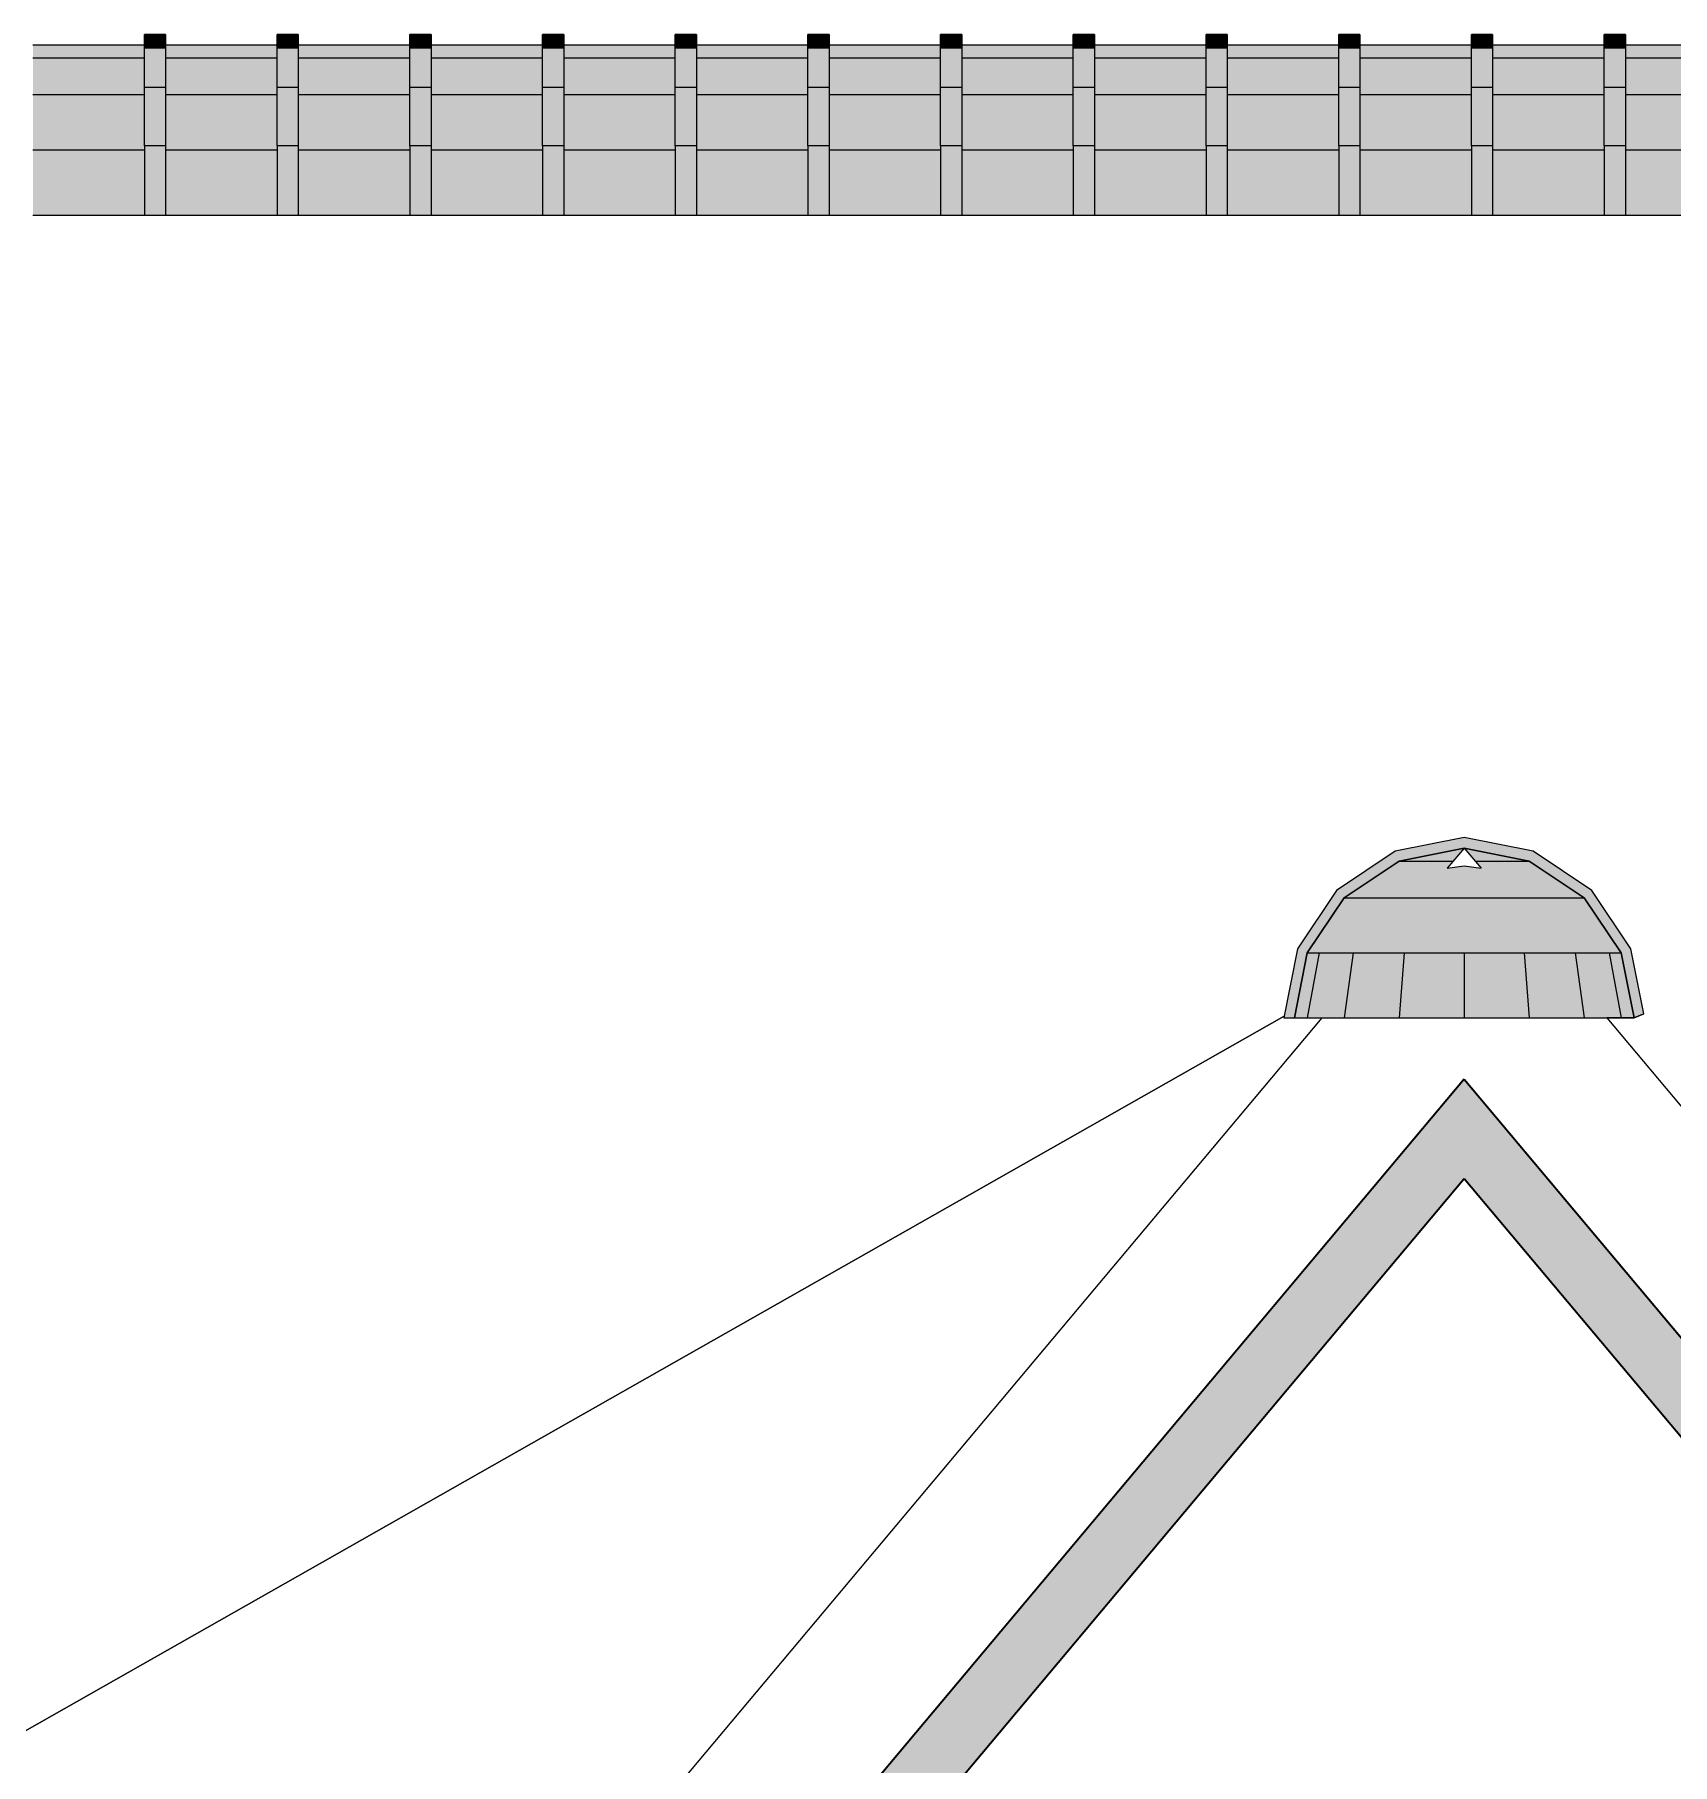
# Model space of a CAD drawing. Header units: millimetres. Extents: x -245 to 49755, y -245 to 41806.
# Drawn here: x 39137 to 40680, y 32277 to 33906 of the extents above; entities that cross this region are included whole.
import ezdxf

# ---------------------------------------------------------------- set-up
doc = ezdxf.new("R2010")
doc.units = ezdxf.units.MM
doc.linetypes.add('PUNKT2_S9', pattern=[1, 0, -1])
doc.layers.add('Standard', color=7, linetype='Continuous', lineweight=25)

msp = doc.modelspace()

# ---------------------------------------------------------------- hatches: boundary and pattern name
at = {"layer": 'Standard', "linetype": 'PUNKT2_S9', "lineweight": 25}
h = msp.add_hatch(color=250, dxfattribs=at)
h.paths.add_polyline_path([(38510.3, 33883.9), (38615.3, 33883.9), (38615.3, 33896.1), (38510.3, 33896.1)])
h.paths.add_polyline_path([(38740.3, 33883.9), (38740.3, 33896.1), (38635.3, 33896.1), (38635.3, 33883.9)])
h.paths.add_polyline_path([(38760.3, 33883.9), (38865.3, 33883.9), (38865.3, 33896.1), (38760.3, 33896.1)])
h.paths.add_polyline_path([(38990.3, 33883.9), (38990.3, 33896.1), (38885.3, 33896.1), (38885.3, 33883.9)])
h.paths.add_polyline_path([(39010.3, 33883.9), (39115.3, 33883.9), (39115.3, 33896.1), (39010.3, 33896.1)])
h.paths.add_polyline_path([(39240.3, 33883.9), (39240.3, 33896.1), (39135.3, 33896.1), (39135.3, 33883.9)])
h.paths.add_polyline_path([(39260.3, 33883.9), (39365.3, 33883.9), (39365.3, 33896.1), (39260.3, 33896.1)])
h.paths.add_polyline_path([(39490.3, 33883.9), (39490.3, 33896.1), (39385.3, 33896.1), (39385.3, 33883.9)])
h.paths.add_polyline_path([(39510.3, 33883.9), (39615.3, 33883.9), (39615.3, 33896.1), (39510.3, 33896.1)])
h.paths.add_polyline_path([(39740.3, 33883.9), (39740.3, 33896.1), (39635.3, 33896.1), (39635.3, 33883.9)])
h.paths.add_polyline_path([(39760.3, 33883.9), (39865.3, 33883.9), (39865.3, 33896.1), (39760.3, 33896.1)])
h.paths.add_polyline_path([(39990.3, 33883.9), (39990.3, 33896.1), (39885.3, 33896.1), (39885.3, 33883.9)])
h.paths.add_polyline_path([(40010.3, 33883.9), (40115.3, 33883.9), (40115.3, 33896.1), (40010.3, 33896.1)])
h.paths.add_polyline_path([(40240.3, 33883.9), (40240.3, 33896.1), (40135.3, 33896.1), (40135.3, 33883.9)])
h.paths.add_polyline_path([(40260.3, 33883.9), (40365.3, 33883.9), (40365.3, 33896.1), (40260.3, 33896.1)])
h.paths.add_polyline_path([(40490.3, 33883.9), (40490.3, 33896.1), (40385.3, 33896.1), (40385.3, 33883.9)])
h.paths.add_polyline_path([(40510.3, 33883.9), (40615.3, 33883.9), (40615.3, 33896.1), (40510.3, 33896.1)])
h.paths.add_polyline_path([(40740.3, 33883.9), (40740.3, 33896.1), (40635.3, 33896.1), (40635.3, 33883.9)])
h.paths.add_polyline_path([(40760.3, 33883.9), (40865.3, 33883.9), (40865.3, 33896.1), (40760.3, 33896.1)])
h.paths.add_polyline_path([(40990.3, 33883.9), (40990.3, 33896.1), (40885.3, 33896.1), (40885.3, 33883.9)])
h.paths.add_polyline_path([(41010.3, 33883.9), (41115.3, 33883.9), (41115.3, 33896.1), (41010.3, 33896.1)])
h.paths.add_polyline_path([(41240.3, 33883.9), (41240.3, 33896.1), (41135.3, 33896.1), (41135.3, 33883.9)])
h.paths.add_polyline_path([(41260.3, 33883.9), (41365.3, 33883.9), (41365.3, 33896.1), (41260.3, 33896.1)])
h.paths.add_polyline_path([(41490.3, 33883.9), (41490.3, 33896.1), (41385.3, 33896.1), (41385.3, 33883.9)])
h.paths.add_polyline_path([(41510.3, 33883.9), (41615.3, 33883.9), (41615.3, 33896.1), (41510.3, 33896.1)])
h.paths.add_polyline_path([(41740.3, 33883.9), (41740.3, 33896.1), (41635.3, 33896.1), (41635.3, 33883.9)])
h.paths.add_polyline_path([(41760.3, 33883.9), (41865.3, 33883.9), (41865.3, 33896.1), (41760.3, 33896.1)])
h.paths.add_polyline_path([(41990.3, 33883.9), (41990.3, 33896.1), (41885.3, 33896.1), (41885.3, 33883.9)])
h.paths.add_polyline_path([(42010.3, 33883.9), (42115.3, 33883.9), (42115.3, 33896.1), (42010.3, 33896.1)])
h.paths.add_polyline_path([(42240.3, 33883.9), (42240.3, 33896.1), (42135.3, 33896.1), (42135.3, 33883.9)])
h.paths.add_polyline_path([(42260.3, 33883.9), (42365.3, 33883.9), (42365.3, 33896.1), (42260.3, 33896.1)])
h.paths.add_polyline_path([(42490.3, 33883.9), (42490.3, 33896.1), (42385.3, 33896.1), (42385.3, 33883.9)])
h.paths.add_polyline_path([(42510.3, 33883.9), (42615.3, 33883.9), (42615.3, 33896.1), (42510.3, 33896.1)])
h.paths.add_polyline_path([(42740.3, 33883.9), (42740.3, 33896.1), (42635.3, 33896.1), (42635.3, 33883.9)])
h.paths.add_polyline_path([(42760.3, 33883.9), (42865.3, 33883.9), (42865.3, 33896.1), (42760.3, 33896.1)])
h.paths.add_polyline_path([(42990.3, 33883.9), (42990.3, 33896.1), (42885.3, 33896.1), (42885.3, 33883.9)])
h.paths.add_polyline_path([(43010.3, 33883.9), (43115.3, 33883.9), (43115.3, 33896.1), (43010.3, 33896.1)])
h.paths.add_polyline_path([(43240.3, 33883.9), (43240.3, 33896.1), (43135.3, 33896.1), (43135.3, 33883.9)])
h.paths.add_polyline_path([(43260.3, 33883.9), (43365.3, 33883.9), (43365.3, 33896.1), (43260.3, 33896.1)])
h.paths.add_polyline_path([(43490.3, 33883.9), (43490.3, 33896.1), (43385.3, 33896.1), (43385.3, 33883.9)])
h.paths.add_polyline_path([(43510.3, 33883.9), (43615.3, 33883.9), (43615.3, 33896.1), (43510.3, 33896.1)])
h.paths.add_polyline_path([(43740.3, 33883.9), (43740.3, 33896.1), (43635.3, 33896.1), (43635.3, 33883.9)])
h.paths.add_polyline_path([(43760.3, 33883.9), (43865.3, 33883.9), (43865.3, 33896.1), (43760.3, 33896.1)])
h.paths.add_polyline_path([(44010.3, 33883.9), (44010.3, 33896.1), (43885.3, 33896.1), (43885.3, 33883.9)])
h.paths.add_polyline_path([(44148.5, 33896.1), (44030.3, 33896.1), (44030.3, 33883.9), (44148.5, 33883.9)])
for color, points in [(8, [(39240.3, 33893.2), (39240.3, 33906.1), (39260.3, 33906.1), (39260.3, 33893.2)]), (8, [(39240.3, 33856.3), (39240.3, 33893.2), (39260.3, 33893.2), (39260.3, 33856.3)]), (8, [(39365.3, 33893.2), (39365.3, 33906.1), (39385.3, 33906.1), (39385.3, 33893.2)]), (8, [(39365.3, 33856.3), (39365.3, 33893.2), (39385.3, 33893.2), (39385.3, 33856.3)]), (8, [(39490.3, 33893.2), (39490.3, 33906.1), (39510.3, 33906.1), (39510.3, 33893.2)]), (8, [(39490.3, 33856.3), (39490.3, 33893.2), (39510.3, 33893.2), (39510.3, 33856.3)]), (8, [(39615.3, 33893.2), (39615.3, 33906.1), (39635.3, 33906.1), (39635.3, 33893.2)]), (8, [(39615.3, 33856.3), (39615.3, 33893.2), (39635.3, 33893.2), (39635.3, 33856.3)]), (8, [(39740.3, 33893.2), (39740.3, 33906.1), (39760.3, 33906.1), (39760.3, 33893.2)]), (8, [(39740.3, 33856.3), (39740.3, 33893.2), (39760.3, 33893.2), (39760.3, 33856.3)]), (8, [(39865.3, 33893.2), (39865.3, 33906.1), (39885.3, 33906.1), (39885.3, 33893.2)]), (8, [(39865.3, 33856.3), (39865.3, 33893.2), (39885.3, 33893.2), (39885.3, 33856.3)]), (8, [(39990.3, 33893.2), (39990.3, 33906.1), (40010.3, 33906.1), (40010.3, 33893.2)]), (8, [(39990.3, 33856.3), (39990.3, 33893.2), (40010.3, 33893.2), (40010.3, 33856.3)]), (8, [(40115.3, 33893.2), (40115.3, 33906.1), (40135.3, 33906.1), (40135.3, 33893.2)]), (8, [(40115.3, 33856.3), (40115.3, 33893.2), (40135.3, 33893.2), (40135.3, 33856.3)]), (8, [(40240.3, 33893.2), (40240.3, 33906.1), (40260.3, 33906.1), (40260.3, 33893.2)]), (8, [(40240.3, 33856.3), (40240.3, 33893.2), (40260.3, 33893.2), (40260.3, 33856.3)]), (8, [(40365.3, 33893.2), (40365.3, 33906.1), (40385.3, 33906.1), (40385.3, 33893.2)]), (8, [(40365.3, 33856.3), (40365.3, 33893.2), (40385.3, 33893.2), (40385.3, 33856.3)]), (8, [(40490.3, 33893.2), (40490.3, 33906.1), (40510.3, 33906.1), (40510.3, 33893.2)]), (8, [(40490.3, 33856.3), (40490.3, 33893.2), (40510.3, 33893.2), (40510.3, 33856.3)]), (8, [(40615.3, 33893.2), (40615.3, 33906.1), (40635.3, 33906.1), (40635.3, 33893.2)]), (8, [(40615.3, 33856.3), (40615.3, 33893.2), (40635.3, 33893.2), (40635.3, 33856.3)]), (8, [(39240.3, 33801.2), (39240.3, 33856.3), (39260.3, 33856.3), (39260.3, 33801.2)]), (8, [(39365.3, 33801.2), (39365.3, 33856.3), (39385.3, 33856.3), (39385.3, 33801.2)]), (8, [(39490.3, 33801.2), (39490.3, 33856.3), (39510.3, 33856.3), (39510.3, 33801.2)]), (8, [(39615.3, 33801.2), (39615.3, 33856.3), (39635.3, 33856.3), (39635.3, 33801.2)]), (8, [(39740.3, 33801.2), (39740.3, 33856.3), (39760.3, 33856.3), (39760.3, 33801.2)]), (8, [(39865.3, 33801.2), (39865.3, 33856.3), (39885.3, 33856.3), (39885.3, 33801.2)]), (8, [(39990.3, 33801.2), (39990.3, 33856.3), (40010.3, 33856.3), (40010.3, 33801.2)]), (8, [(40115.3, 33801.2), (40115.3, 33856.3), (40135.3, 33856.3), (40135.3, 33801.2)]), (8, [(40240.3, 33801.2), (40240.3, 33856.3), (40260.3, 33856.3), (40260.3, 33801.2)]), (8, [(40365.3, 33801.2), (40365.3, 33856.3), (40385.3, 33856.3), (40385.3, 33801.2)]), (8, [(40490.3, 33801.2), (40490.3, 33856.3), (40510.3, 33856.3), (40510.3, 33801.2)]), (8, [(40615.3, 33801.2), (40615.3, 33856.3), (40635.3, 33856.3), (40635.3, 33801.2)]), (8, [(39240.3, 33736.1), (39240.3, 33801.2), (39260.3, 33801.2), (39260.3, 33736.1)]), (8, [(39365.3, 33736.1), (39365.3, 33801.2), (39385.3, 33801.2), (39385.3, 33736.1)]), (8, [(39490.3, 33736.1), (39490.3, 33801.2), (39510.3, 33801.2), (39510.3, 33736.1)]), (8, [(39615.3, 33736.1), (39615.3, 33801.2), (39635.3, 33801.2), (39635.3, 33736.1)]), (8, [(39740.3, 33736.1), (39740.3, 33801.2), (39760.3, 33801.2), (39760.3, 33736.1)]), (8, [(39865.3, 33736.1), (39865.3, 33801.2), (39885.3, 33801.2), (39885.3, 33736.1)]), (8, [(39990.3, 33736.1), (39990.3, 33801.2), (40010.3, 33801.2), (40010.3, 33736.1)]), (8, [(40115.3, 33736.1), (40115.3, 33801.2), (40135.3, 33801.2), (40135.3, 33736.1)]), (8, [(40240.3, 33736.1), (40240.3, 33801.2), (40260.3, 33801.2), (40260.3, 33736.1)]), (8, [(40365.3, 33736.1), (40365.3, 33801.2), (40385.3, 33801.2), (40385.3, 33736.1)]), (8, [(40490.3, 33736.1), (40490.3, 33801.2), (40510.3, 33801.2), (40510.3, 33736.1)]), (8, [(40615.3, 33736.1), (40615.3, 33801.2), (40635.3, 33801.2), (40635.3, 33736.1)]), (251, [(40418.5, 33136.9), (40483.5, 33149.8), (40483.5, 33139.8), (40422.3, 33127.6)]), (251, [(40483.5, 33149.8), (40548.6, 33136.9), (40544.7, 33127.6), (40483.5, 33139.8)]), (251, [(40363.3, 33100), (40418.5, 33136.9), (40422.3, 33127.6), (40370.4, 33092.9)]), (0, [(40379, 33092.9), (40370.4, 33092.9), (40422.3, 33127.6), (40426.9, 33127.6)]), (250, [(40403.5, 33092.9), (40379, 33092.9), (40426.9, 33127.6), (40440.2, 33127.6)]), (250, [(40440.2, 33092.9), (40403.5, 33092.9), (40440.2, 33127.6), (40460.1, 33127.6)]), (250, [(40426.9, 33127.6), (40422.3, 33127.6), (40483.5, 33139.8)]), (250, [(40440.2, 33127.6), (40426.9, 33127.6), (40483.5, 33139.8)]), (250, [(40460.1, 33127.6), (40440.2, 33127.6), (40483.5, 33139.8)]), (250, [(40483.5, 33092.9), (40440.2, 33092.9), (40460.1, 33127.6), (40473.3, 33127.6), (40467.6, 33120.9), (40483.5, 33123)]), (250, [(40460.1, 33127.6), (40483.5, 33139.8), (40473.3, 33127.6)]), (250, [(40506.9, 33127.6), (40493.7, 33127.6), (40483.5, 33139.8)]), (250, [(40540.1, 33127.6), (40526.8, 33127.6), (40483.5, 33139.8)]), (250, [(40544.7, 33127.6), (40540.1, 33127.6), (40483.5, 33139.8)]), (250, [(40526.8, 33127.6), (40506.9, 33127.6), (40483.5, 33139.8)]), (250, [(40526.8, 33092.9), (40483.5, 33092.9), (40483.5, 33123), (40499.4, 33120.9), (40493.7, 33127.6), (40506.9, 33127.6)]), (250, [(40563.5, 33092.9), (40526.8, 33092.9), (40506.9, 33127.6), (40526.8, 33127.6)]), (250, [(40588, 33092.9), (40563.5, 33092.9), (40526.8, 33127.6), (40540.1, 33127.6)]), (250, [(40596.6, 33092.9), (40588, 33092.9), (40540.1, 33127.6), (40544.7, 33127.6)]), (251, [(40548.6, 33136.9), (40603.7, 33100), (40596.6, 33092.9), (40544.7, 33127.6)]), (251, [(40326.4, 33044.9), (40363.3, 33100), (40370.4, 33092.9), (40335.7, 33041)]), (251, [(40603.7, 33100), (40640.6, 33044.9), (40631.3, 33041), (40596.6, 33092.9)]), (0, [(40346.9, 33041), (40335.7, 33041), (40370.4, 33092.9), (40379, 33092.9)]), (0, [(40379, 33041), (40346.9, 33041), (40379, 33092.9), (40403.5, 33092.9)]), (250, [(40426.9, 33041), (40379, 33041), (40403.5, 33092.9), (40440.2, 33092.9)]), (250, [(40483.5, 33041), (40426.9, 33041), (40440.2, 33092.9), (40483.5, 33092.9)]), (250, [(40540.1, 33041), (40483.5, 33041), (40483.5, 33092.9), (40526.8, 33092.9)]), (250, [(40588, 33041), (40540.1, 33041), (40526.8, 33092.9), (40563.5, 33092.9)]), (250, [(40620.1, 33041), (40588, 33041), (40563.5, 33092.9), (40588, 33092.9)]), (250, [(40631.3, 33041), (40620.1, 33041), (40588, 33092.9), (40596.6, 33092.9)]), (251, [(40313.5, 32979.8), (40326.4, 33044.9), (40335.7, 33041), (40323.5, 32979.8)]), (0, [(40335.7, 32979.8), (40323.5, 32979.8), (40335.7, 33041), (40346.9, 33041)]), (0, [(40370.4, 32979.8), (40335.7, 32979.8), (40346.9, 33041), (40379, 33041)]), (0, [(40422.3, 32979.8), (40370.4, 32979.8), (40379, 33041), (40426.9, 33041)]), (250, [(40483.5, 32979.8), (40422.3, 32979.8), (40426.9, 33041), (40483.5, 33041)]), (250, [(40544.7, 32979.8), (40483.5, 32979.8), (40483.5, 33041), (40540.1, 33041)]), (250, [(40596.6, 32979.8), (40544.7, 32979.8), (40540.1, 33041), (40588, 33041)]), (250, [(40631.3, 32979.8), (40596.6, 32979.8), (40588, 33041), (40620.1, 33041)]), (250, [(40643.5, 32979.8), (40631.3, 32979.8), (40620.1, 33041), (40631.3, 33041)]), (251, [(40640.6, 33044.9), (40652.7, 32983.6), (40643.5, 32979.8), (40631.3, 33041)]), (250, [(40483.5, 32828.7), (38959.2, 31012.1), (38880.9, 31012.1), (40483.5, 32922)])]:
    msp.add_hatch(color=color, dxfattribs=at).paths.add_polyline_path(points, flags=16)
h = msp.add_hatch(color=250, dxfattribs=at)
h.paths.add_polyline_path([(38615.3, 33883.9), (38510.3, 33883.9), (38510.3, 33849.2), (38615.3, 33849.2)])
h.paths.add_polyline_path([(38635.3, 33849.2), (38740.3, 33849.2), (38740.3, 33883.9), (38635.3, 33883.9)])
h.paths.add_polyline_path([(38865.3, 33883.9), (38760.3, 33883.9), (38760.3, 33849.2), (38865.3, 33849.2)])
h.paths.add_polyline_path([(38885.3, 33849.2), (38990.3, 33849.2), (38990.3, 33883.9), (38885.3, 33883.9)])
h.paths.add_polyline_path([(39240.3, 33883.9), (39135.3, 33883.9), (39135.3, 33849.2), (39240.3, 33849.2)])
h.paths.add_polyline_path([(39010.3, 33883.9), (39010.3, 33849.2), (39115.3, 33849.2), (39115.3, 33883.9)])
h.paths.add_polyline_path([(39365.3, 33883.9), (39260.3, 33883.9), (39260.3, 33849.2), (39365.3, 33849.2)])
h.paths.add_polyline_path([(39635.3, 33849.2), (39740.3, 33849.2), (39740.3, 33883.9), (39635.3, 33883.9)])
h.paths.add_polyline_path([(39615.3, 33883.9), (39510.3, 33883.9), (39510.3, 33849.2), (39615.3, 33849.2)])
h.paths.add_polyline_path([(39385.3, 33883.9), (39385.3, 33849.2), (39490.3, 33849.2), (39490.3, 33883.9)])
h.paths.add_polyline_path([(39865.3, 33883.9), (39760.3, 33883.9), (39760.3, 33849.2), (39865.3, 33849.2)])
h.paths.add_polyline_path([(39885.3, 33849.2), (39990.3, 33849.2), (39990.3, 33883.9), (39885.3, 33883.9)])
h.paths.add_polyline_path([(40240.3, 33883.9), (40135.3, 33883.9), (40135.3, 33849.2), (40240.3, 33849.2)])
h.paths.add_polyline_path([(40010.3, 33883.9), (40010.3, 33849.2), (40115.3, 33849.2), (40115.3, 33883.9)])
h.paths.add_polyline_path([(40365.3, 33883.9), (40260.3, 33883.9), (40260.3, 33849.2), (40365.3, 33849.2)])
h.paths.add_polyline_path([(40385.3, 33849.2), (40490.3, 33849.2), (40490.3, 33883.9), (40385.3, 33883.9)])
h.paths.add_polyline_path([(40615.3, 33883.9), (40510.3, 33883.9), (40510.3, 33849.2), (40615.3, 33849.2)])
h.paths.add_polyline_path([(40635.3, 33849.2), (40740.3, 33849.2), (40740.3, 33883.9), (40635.3, 33883.9)])
h.paths.add_polyline_path([(41240.3, 33883.9), (41135.3, 33883.9), (41135.3, 33849.2), (41240.3, 33849.2)])
h.paths.add_polyline_path([(41010.3, 33883.9), (41010.3, 33849.2), (41115.3, 33849.2), (41115.3, 33883.9)])
h.paths.add_polyline_path([(40990.3, 33883.9), (40885.3, 33883.9), (40885.3, 33849.2), (40990.3, 33849.2)])
h.paths.add_polyline_path([(40760.3, 33883.9), (40760.3, 33849.2), (40865.3, 33849.2), (40865.3, 33883.9)])
h.paths.add_polyline_path([(41365.3, 33883.9), (41260.3, 33883.9), (41260.3, 33849.2), (41365.3, 33849.2)])
h.paths.add_polyline_path([(44030.3, 33849.2), (44148.5, 33849.2), (44148.5, 33883.9), (44030.3, 33883.9)])
h.paths.add_polyline_path([(43885.3, 33883.9), (43885.3, 33849.2), (44010.3, 33849.2), (44010.3, 33883.9)])
h.paths.add_polyline_path([(43865.3, 33883.9), (43760.3, 33883.9), (43760.3, 33849.2), (43865.3, 33849.2)])
h.paths.add_polyline_path([(43635.3, 33883.9), (43635.3, 33849.2), (43740.3, 33849.2), (43740.3, 33883.9)])
h.paths.add_polyline_path([(43615.3, 33883.9), (43510.3, 33883.9), (43510.3, 33849.2), (43615.3, 33849.2)])
h.paths.add_polyline_path([(43385.3, 33883.9), (43385.3, 33849.2), (43490.3, 33849.2), (43490.3, 33883.9)])
h.paths.add_polyline_path([(43365.3, 33883.9), (43260.3, 33883.9), (43260.3, 33849.2), (43365.3, 33849.2)])
h.paths.add_polyline_path([(43135.3, 33883.9), (43135.3, 33849.2), (43240.3, 33849.2), (43240.3, 33883.9)])
h.paths.add_polyline_path([(43115.3, 33883.9), (43010.3, 33883.9), (43010.3, 33849.2), (43115.3, 33849.2)])
h.paths.add_polyline_path([(42885.3, 33883.9), (42885.3, 33849.2), (42990.3, 33849.2), (42990.3, 33883.9)])
h.paths.add_polyline_path([(42865.3, 33883.9), (42760.3, 33883.9), (42760.3, 33849.2), (42865.3, 33849.2)])
h.paths.add_polyline_path([(42635.3, 33883.9), (42635.3, 33849.2), (42740.3, 33849.2), (42740.3, 33883.9)])
h.paths.add_polyline_path([(42615.3, 33883.9), (42510.3, 33883.9), (42510.3, 33849.2), (42615.3, 33849.2)])
h.paths.add_polyline_path([(42385.3, 33883.9), (42385.3, 33849.2), (42490.3, 33849.2), (42490.3, 33883.9)])
h.paths.add_polyline_path([(42365.3, 33883.9), (42260.3, 33883.9), (42260.3, 33849.2), (42365.3, 33849.2)])
h.paths.add_polyline_path([(42135.3, 33883.9), (42135.3, 33849.2), (42240.3, 33849.2), (42240.3, 33883.9)])
h.paths.add_polyline_path([(42115.3, 33883.9), (42010.3, 33883.9), (42010.3, 33849.2), (42115.3, 33849.2)])
h.paths.add_polyline_path([(41885.3, 33883.9), (41885.3, 33849.2), (41990.3, 33849.2), (41990.3, 33883.9)])
h.paths.add_polyline_path([(41865.3, 33883.9), (41760.3, 33883.9), (41760.3, 33849.2), (41865.3, 33849.2)])
h.paths.add_polyline_path([(41635.3, 33883.9), (41635.3, 33849.2), (41740.3, 33849.2), (41740.3, 33883.9)])
h.paths.add_polyline_path([(41615.3, 33883.9), (41510.3, 33883.9), (41510.3, 33849.2), (41615.3, 33849.2)])
h.paths.add_polyline_path([(41385.3, 33883.9), (41385.3, 33849.2), (41490.3, 33849.2), (41490.3, 33883.9)])
h = msp.add_hatch(color=250, dxfattribs=at)
h.paths.add_polyline_path([(38615.3, 33849.2), (38510.3, 33849.2), (38510.3, 33797.3), (38615.3, 33797.3)])
h.paths.add_polyline_path([(38635.3, 33797.3), (38740.3, 33797.3), (38740.3, 33849.2), (38635.3, 33849.2)])
h.paths.add_polyline_path([(38865.3, 33849.2), (38760.3, 33849.2), (38760.3, 33797.3), (38865.3, 33797.3)])
h.paths.add_polyline_path([(38885.3, 33797.3), (38990.3, 33797.3), (38990.3, 33849.2), (38885.3, 33849.2)])
h.paths.add_polyline_path([(39240.3, 33849.2), (39135.3, 33849.2), (39135.3, 33797.3), (39240.3, 33797.3)])
h.paths.add_polyline_path([(39010.3, 33849.2), (39010.3, 33797.3), (39115.3, 33797.3), (39115.3, 33849.2)])
h.paths.add_polyline_path([(39365.3, 33849.2), (39260.3, 33849.2), (39260.3, 33797.3), (39365.3, 33797.3)])
h.paths.add_polyline_path([(39635.3, 33797.3), (39740.3, 33797.3), (39740.3, 33849.2), (39635.3, 33849.2)])
h.paths.add_polyline_path([(39615.3, 33849.2), (39510.3, 33849.2), (39510.3, 33797.3), (39615.3, 33797.3)])
h.paths.add_polyline_path([(39385.3, 33849.2), (39385.3, 33797.3), (39490.3, 33797.3), (39490.3, 33849.2)])
h.paths.add_polyline_path([(39865.3, 33849.2), (39760.3, 33849.2), (39760.3, 33797.3), (39865.3, 33797.3)])
h.paths.add_polyline_path([(39885.3, 33797.3), (39990.3, 33797.3), (39990.3, 33849.2), (39885.3, 33849.2)])
h.paths.add_polyline_path([(40240.3, 33849.2), (40135.3, 33849.2), (40135.3, 33797.3), (40240.3, 33797.3)])
h.paths.add_polyline_path([(40010.3, 33849.2), (40010.3, 33797.3), (40115.3, 33797.3), (40115.3, 33849.2)])
h.paths.add_polyline_path([(40365.3, 33849.2), (40260.3, 33849.2), (40260.3, 33797.3), (40365.3, 33797.3)])
h.paths.add_polyline_path([(40385.3, 33797.3), (40490.3, 33797.3), (40490.3, 33849.2), (40385.3, 33849.2)])
h.paths.add_polyline_path([(40615.3, 33849.2), (40510.3, 33849.2), (40510.3, 33797.3), (40615.3, 33797.3)])
h.paths.add_polyline_path([(40635.3, 33797.3), (40740.3, 33797.3), (40740.3, 33849.2), (40635.3, 33849.2)])
h.paths.add_polyline_path([(41240.3, 33849.2), (41135.3, 33849.2), (41135.3, 33797.3), (41240.3, 33797.3)])
h.paths.add_polyline_path([(41010.3, 33849.2), (41010.3, 33797.3), (41115.3, 33797.3), (41115.3, 33849.2)])
h.paths.add_polyline_path([(40990.3, 33849.2), (40885.3, 33849.2), (40885.3, 33797.3), (40990.3, 33797.3)])
h.paths.add_polyline_path([(40760.3, 33849.2), (40760.3, 33797.3), (40865.3, 33797.3), (40865.3, 33849.2)])
h.paths.add_polyline_path([(41365.3, 33849.2), (41260.3, 33849.2), (41260.3, 33797.3), (41365.3, 33797.3)])
h.paths.add_polyline_path([(44030.3, 33797.3), (44148.5, 33797.3), (44148.5, 33849.2), (44030.3, 33849.2)])
h.paths.add_polyline_path([(43885.3, 33849.2), (43885.3, 33797.3), (44010.3, 33797.3), (44010.3, 33849.2)])
h.paths.add_polyline_path([(43865.3, 33849.2), (43760.3, 33849.2), (43760.3, 33797.3), (43865.3, 33797.3)])
h.paths.add_polyline_path([(43635.3, 33849.2), (43635.3, 33797.3), (43740.3, 33797.3), (43740.3, 33849.2)])
h.paths.add_polyline_path([(43615.3, 33849.2), (43510.3, 33849.2), (43510.3, 33797.3), (43615.3, 33797.3)])
h.paths.add_polyline_path([(43385.3, 33849.2), (43385.3, 33797.3), (43490.3, 33797.3), (43490.3, 33849.2)])
h.paths.add_polyline_path([(43365.3, 33849.2), (43260.3, 33849.2), (43260.3, 33797.3), (43365.3, 33797.3)])
h.paths.add_polyline_path([(43135.3, 33849.2), (43135.3, 33797.3), (43240.3, 33797.3), (43240.3, 33849.2)])
h.paths.add_polyline_path([(43115.3, 33849.2), (43010.3, 33849.2), (43010.3, 33797.3), (43115.3, 33797.3)])
h.paths.add_polyline_path([(42885.3, 33849.2), (42885.3, 33797.3), (42990.3, 33797.3), (42990.3, 33849.2)])
h.paths.add_polyline_path([(42865.3, 33849.2), (42760.3, 33849.2), (42760.3, 33797.3), (42865.3, 33797.3)])
h.paths.add_polyline_path([(42635.3, 33849.2), (42635.3, 33797.3), (42740.3, 33797.3), (42740.3, 33849.2)])
h.paths.add_polyline_path([(42615.3, 33849.2), (42510.3, 33849.2), (42510.3, 33797.3), (42615.3, 33797.3)])
h.paths.add_polyline_path([(42385.3, 33849.2), (42385.3, 33797.3), (42490.3, 33797.3), (42490.3, 33849.2)])
h.paths.add_polyline_path([(42365.3, 33849.2), (42260.3, 33849.2), (42260.3, 33797.3), (42365.3, 33797.3)])
h.paths.add_polyline_path([(42135.3, 33849.2), (42135.3, 33797.3), (42240.3, 33797.3), (42240.3, 33849.2)])
h.paths.add_polyline_path([(42115.3, 33849.2), (42010.3, 33849.2), (42010.3, 33797.3), (42115.3, 33797.3)])
h.paths.add_polyline_path([(41885.3, 33849.2), (41885.3, 33797.3), (41990.3, 33797.3), (41990.3, 33849.2)])
h.paths.add_polyline_path([(41865.3, 33849.2), (41760.3, 33849.2), (41760.3, 33797.3), (41865.3, 33797.3)])
h.paths.add_polyline_path([(41635.3, 33849.2), (41635.3, 33797.3), (41740.3, 33797.3), (41740.3, 33849.2)])
h.paths.add_polyline_path([(41615.3, 33849.2), (41510.3, 33849.2), (41510.3, 33797.3), (41615.3, 33797.3)])
h.paths.add_polyline_path([(41385.3, 33849.2), (41385.3, 33797.3), (41490.3, 33797.3), (41490.3, 33849.2)])
h = msp.add_hatch(color=250, dxfattribs=at)
h.paths.add_polyline_path([(38615.3, 33797.3), (38510.3, 33797.3), (38510.3, 33736.1), (38615.3, 33736.1)])
h.paths.add_polyline_path([(38740.3, 33736.1), (38740.3, 33797.3), (38635.3, 33797.3), (38635.3, 33736.1)])
h.paths.add_polyline_path([(38865.3, 33797.3), (38760.3, 33797.3), (38760.3, 33736.1), (38865.3, 33736.1)])
h.paths.add_polyline_path([(38990.3, 33736.1), (38990.3, 33797.3), (38885.3, 33797.3), (38885.3, 33736.1)])
h.paths.add_polyline_path([(39240.3, 33797.3), (39135.3, 33797.3), (39135.3, 33736.1), (39240.3, 33736.1)])
h.paths.add_polyline_path([(39010.3, 33797.3), (39010.3, 33736.1), (39115.3, 33736.1), (39115.3, 33797.3)])
h.paths.add_polyline_path([(39365.3, 33797.3), (39260.3, 33797.3), (39260.3, 33736.1), (39365.3, 33736.1)])
h.paths.add_polyline_path([(39740.3, 33736.1), (39740.3, 33797.3), (39635.3, 33797.3), (39635.3, 33736.1)])
h.paths.add_polyline_path([(39510.3, 33736.1), (39615.3, 33736.1), (39615.3, 33797.3), (39510.3, 33797.3)])
h.paths.add_polyline_path([(39385.3, 33797.3), (39385.3, 33736.1), (39490.3, 33736.1), (39490.3, 33797.3)])
h.paths.add_polyline_path([(39865.3, 33797.3), (39760.3, 33797.3), (39760.3, 33736.1), (39865.3, 33736.1)])
h.paths.add_polyline_path([(39990.3, 33736.1), (39990.3, 33797.3), (39885.3, 33797.3), (39885.3, 33736.1)])
h.paths.add_polyline_path([(40240.3, 33797.3), (40135.3, 33797.3), (40135.3, 33736.1), (40240.3, 33736.1)])
h.paths.add_polyline_path([(40010.3, 33797.3), (40010.3, 33736.1), (40115.3, 33736.1), (40115.3, 33797.3)])
h.paths.add_polyline_path([(40365.3, 33797.3), (40260.3, 33797.3), (40260.3, 33736.1), (40365.3, 33736.1)])
h.paths.add_polyline_path([(40490.3, 33736.1), (40490.3, 33797.3), (40385.3, 33797.3), (40385.3, 33736.1)])
h.paths.add_polyline_path([(40615.3, 33797.3), (40510.3, 33797.3), (40510.3, 33736.1), (40615.3, 33736.1)])
h.paths.add_polyline_path([(40740.3, 33736.1), (40740.3, 33797.3), (40635.3, 33797.3), (40635.3, 33736.1)])
h.paths.add_polyline_path([(41240.3, 33797.3), (41135.3, 33797.3), (41135.3, 33736.1), (41240.3, 33736.1)])
h.paths.add_polyline_path([(40760.3, 33797.3), (40760.3, 33736.1), (40865.3, 33736.1), (40865.3, 33797.3)])
h.paths.add_polyline_path([(40990.3, 33797.3), (40885.3, 33797.3), (40885.3, 33736.1), (40990.3, 33736.1)])
h.paths.add_polyline_path([(41115.3, 33736.1), (41115.3, 33797.3), (41010.3, 33797.3), (41010.3, 33736.1)])
h.paths.add_polyline_path([(41365.3, 33797.3), (41260.3, 33797.3), (41260.3, 33736.1), (41365.3, 33736.1)])
h.paths.add_polyline_path([(44148.5, 33736.1), (44148.5, 33797.3), (44030.3, 33797.3), (44030.3, 33736.1)])
h.paths.add_polyline_path([(43865.3, 33797.3), (43760.3, 33797.3), (43760.3, 33736.1), (43865.3, 33736.1)])
h.paths.add_polyline_path([(44010.3, 33736.1), (44010.3, 33797.3), (43885.3, 33797.3), (43885.3, 33736.1)])
h.paths.add_polyline_path([(41385.3, 33797.3), (41385.3, 33736.1), (41490.3, 33736.1), (41490.3, 33797.3)])
h.paths.add_polyline_path([(41615.3, 33797.3), (41510.3, 33797.3), (41510.3, 33736.1), (41615.3, 33736.1)])
h.paths.add_polyline_path([(41740.3, 33736.1), (41740.3, 33797.3), (41635.3, 33797.3), (41635.3, 33736.1)])
h.paths.add_polyline_path([(42240.3, 33797.3), (42135.3, 33797.3), (42135.3, 33736.1), (42240.3, 33736.1)])
h.paths.add_polyline_path([(41760.3, 33797.3), (41760.3, 33736.1), (41865.3, 33736.1), (41865.3, 33797.3)])
h.paths.add_polyline_path([(41990.3, 33797.3), (41885.3, 33797.3), (41885.3, 33736.1), (41990.3, 33736.1)])
h.paths.add_polyline_path([(42115.3, 33736.1), (42115.3, 33797.3), (42010.3, 33797.3), (42010.3, 33736.1)])
h.paths.add_polyline_path([(42365.3, 33797.3), (42260.3, 33797.3), (42260.3, 33736.1), (42365.3, 33736.1)])
h.paths.add_polyline_path([(42490.3, 33736.1), (42490.3, 33797.3), (42385.3, 33797.3), (42385.3, 33736.1)])
h.paths.add_polyline_path([(42615.3, 33797.3), (42510.3, 33797.3), (42510.3, 33736.1), (42615.3, 33736.1)])
h.paths.add_polyline_path([(42740.3, 33736.1), (42740.3, 33797.3), (42635.3, 33797.3), (42635.3, 33736.1)])
h.paths.add_polyline_path([(43115.3, 33797.3), (43010.3, 33797.3), (43010.3, 33736.1), (43115.3, 33736.1)])
h.paths.add_polyline_path([(42760.3, 33797.3), (42760.3, 33736.1), (42865.3, 33736.1), (42865.3, 33797.3)])
h.paths.add_polyline_path([(42990.3, 33797.3), (42885.3, 33797.3), (42885.3, 33736.1), (42990.3, 33736.1)])
h.paths.add_polyline_path([(43240.3, 33736.1), (43240.3, 33797.3), (43135.3, 33797.3), (43135.3, 33736.1)])
h.paths.add_polyline_path([(43365.3, 33797.3), (43260.3, 33797.3), (43260.3, 33736.1), (43365.3, 33736.1)])
h.paths.add_polyline_path([(43490.3, 33736.1), (43490.3, 33797.3), (43385.3, 33797.3), (43385.3, 33736.1)])
h.paths.add_polyline_path([(43615.3, 33797.3), (43510.3, 33797.3), (43510.3, 33736.1), (43615.3, 33736.1)])
h.paths.add_polyline_path([(43740.3, 33736.1), (43740.3, 33797.3), (43635.3, 33797.3), (43635.3, 33736.1)])
h = msp.add_hatch(color=250, dxfattribs=at)
h.paths.add_polyline_path([(42108.5, 30997.1), (42108.5, 30985.4), (42108.6, 30997)])
h.paths.add_polyline_path([(42228.8, 30842.1), (42108.5, 30985.4), (42108.5, 30892.1), (42182.8, 30803.5)])
h.paths.add_polyline_path([(40483.5, 32922), (40483.5, 32828.7), (42007.8, 31012.1), (42086.1, 31012.1)])

# ---------------------------------------------------------------- linework, layer by layer
at = {"layer": 'Standard', "color": 250, "linetype": 'Continuous', "lineweight": 18}
for p, q in [((39240.3, 33896.1), (39135.3, 33896.1)), ((39365.3, 33896.1), (39260.3, 33896.1)), ((39490.3, 33896.1), (39385.3, 33896.1)), ((39615.3, 33896.1), (39510.3, 33896.1)), ((39740.3, 33896.1), (39635.3, 33896.1)), ((39865.3, 33896.1), (39760.3, 33896.1)), ((39990.3, 33896.1), (39885.3, 33896.1)), ((40115.3, 33896.1), (40010.3, 33896.1)), ((40240.3, 33896.1), (40135.3, 33896.1)), ((40365.3, 33896.1), (40260.3, 33896.1)), ((40490.3, 33896.1), (40385.3, 33896.1)), ((40615.3, 33896.1), (40510.3, 33896.1)), ((40740.3, 33896.1), (40635.3, 33896.1)), ((39240.3, 33883.9), (39135.3, 33883.9)), ((39365.3, 33883.9), (39260.3, 33883.9)), ((39490.3, 33883.9), (39385.3, 33883.9)), ((39615.3, 33883.9), (39510.3, 33883.9)), ((39740.3, 33883.9), (39635.3, 33883.9)), ((39865.3, 33883.9), (39760.3, 33883.9)), ((39990.3, 33883.9), (39885.3, 33883.9)), ((40115.3, 33883.9), (40010.3, 33883.9)), ((40240.3, 33883.9), (40135.3, 33883.9)), ((40365.3, 33883.9), (40260.3, 33883.9)), ((40490.3, 33883.9), (40385.3, 33883.9)), ((40615.3, 33883.9), (40510.3, 33883.9)), ((40740.3, 33883.9), (40635.3, 33883.9)), ((39240.3, 33849.2), (39135.3, 33849.2)), ((39365.3, 33849.2), (39260.3, 33849.2)), ((39490.3, 33849.2), (39385.3, 33849.2)), ((39615.3, 33849.2), (39510.3, 33849.2)), ((39740.3, 33849.2), (39635.3, 33849.2)), ((39865.3, 33849.2), (39760.3, 33849.2)), ((39990.3, 33849.2), (39885.3, 33849.2)), ((40115.3, 33849.2), (40010.3, 33849.2)), ((40240.3, 33849.2), (40135.3, 33849.2)), ((40365.3, 33849.2), (40260.3, 33849.2)), ((40490.3, 33849.2), (40385.3, 33849.2)), ((40615.3, 33849.2), (40510.3, 33849.2)), ((40740.3, 33849.2), (40635.3, 33849.2)), ((39240.3, 33797.3), (39135.3, 33797.3)), ((39365.3, 33797.3), (39260.3, 33797.3)), ((39490.3, 33797.3), (39385.3, 33797.3)), ((39615.3, 33797.3), (39510.3, 33797.3)), ((39740.3, 33797.3), (39635.3, 33797.3)), ((39865.3, 33797.3), (39760.3, 33797.3)), ((39990.3, 33797.3), (39885.3, 33797.3)), ((40115.3, 33797.3), (40010.3, 33797.3)), ((40240.3, 33797.3), (40135.3, 33797.3)), ((40365.3, 33797.3), (40260.3, 33797.3)), ((40490.3, 33797.3), (40385.3, 33797.3)), ((40615.3, 33797.3), (40510.3, 33797.3)), ((40740.3, 33797.3), (40635.3, 33797.3)), ((39135.3, 33736.1), (39240.3, 33736.1)), ((39260.3, 33736.1), (39365.3, 33736.1)), ((39385.3, 33736.1), (39490.3, 33736.1)), ((39510.3, 33736.1), (39615.3, 33736.1)), ((39635.3, 33736.1), (39740.3, 33736.1)), ((39760.3, 33736.1), (39865.3, 33736.1)), ((39885.3, 33736.1), (39990.3, 33736.1)), ((40010.3, 33736.1), (40115.3, 33736.1)), ((40135.3, 33736.1), (40240.3, 33736.1)), ((40260.3, 33736.1), (40365.3, 33736.1)), ((40385.3, 33736.1), (40490.3, 33736.1)), ((40510.3, 33736.1), (40615.3, 33736.1)), ((40635.3, 33736.1), (40740.3, 33736.1)), ((40422.3, 33127.6), (40370.4, 33092.9)), ((40483.5, 33139.8), (40422.3, 33127.6)), ((40422.3, 33127.6), (40426.9, 33127.6)), ((40426.9, 33127.6), (40440.2, 33127.6)), ((40440.2, 33127.6), (40460.1, 33127.6)), ((40460.1, 33127.6), (40473.3, 33127.6)), ((40544.7, 33127.6), (40483.5, 33139.8)), ((40493.7, 33127.6), (40506.9, 33127.6)), ((40506.9, 33127.6), (40526.8, 33127.6)), ((40526.8, 33127.6), (40540.1, 33127.6)), ((40540.1, 33127.6), (40544.7, 33127.6)), ((40596.6, 33092.9), (40544.7, 33127.6)), ((40467.6, 33120.9), (40483.5, 33123)), ((40483.5, 33123), (40499.4, 33120.9)), ((40370.4, 33092.9), (40335.7, 33041)), ((40370.4, 33092.9), (40379, 33092.9)), ((40379, 33092.9), (40403.5, 33092.9)), ((40403.5, 33092.9), (40440.2, 33092.9)), ((40440.2, 33092.9), (40483.5, 33092.9)), ((40483.5, 33092.9), (40526.8, 33092.9)), ((40526.8, 33092.9), (40563.5, 33092.9)), ((40563.5, 33092.9), (40588, 33092.9)), ((40588, 33092.9), (40596.6, 33092.9)), ((40631.3, 33041), (40596.6, 33092.9)), ((40335.7, 33041), (40323.5, 32979.8)), ((40335.7, 33041), (40346.9, 33041)), ((40346.9, 33041), (40335.7, 32979.8)), ((40346.9, 33041), (40379, 33041)), ((40379, 33041), (40370.4, 32979.8)), ((40379, 33041), (40426.9, 33041)), ((40426.9, 33041), (40422.3, 32979.8)), ((40426.9, 33041), (40483.5, 33041)), ((40483.5, 33041), (40483.5, 32979.8)), ((40483.5, 33041), (40540.1, 33041)), ((40540.1, 33041), (40544.7, 32979.8)), ((40540.1, 33041), (40588, 33041)), ((40588, 33041), (40596.6, 32979.8)), ((40588, 33041), (40620.1, 33041)), ((40620.1, 33041), (40631.3, 32979.8)), ((40620.1, 33041), (40631.3, 33041)), ((40643.5, 32979.8), (40631.3, 33041)), ((40323.5, 32979.8), (40335.7, 32979.8)), ((40335.7, 32979.8), (40370.4, 32979.8)), ((40370.4, 32979.8), (40422.3, 32979.8)), ((40422.3, 32979.8), (40483.5, 32979.8)), ((40483.5, 32979.8), (40544.7, 32979.8)), ((40544.7, 32979.8), (40596.6, 32979.8)), ((40596.6, 32979.8), (40631.3, 32979.8)), ((40631.3, 32979.8), (40643.5, 32979.8))]:
    msp.add_line(p, q, dxfattribs=at)
at = {"layer": 'Standard', "color": 253, "linetype": 'Continuous', "lineweight": 18}
for p, q in [((39240.3, 33896.1), (39135.3, 33896.1)), ((39240.3, 33896.1), (39135.3, 33896.1)), ((39365.3, 33896.1), (39260.3, 33896.1)), ((39365.3, 33896.1), (39260.3, 33896.1)), ((39490.3, 33896.1), (39385.3, 33896.1)), ((39490.3, 33896.1), (39385.3, 33896.1)), ((39615.3, 33896.1), (39510.3, 33896.1)), ((39615.3, 33896.1), (39510.3, 33896.1)), ((39740.3, 33896.1), (39635.3, 33896.1)), ((39740.3, 33896.1), (39635.3, 33896.1)), ((39865.3, 33896.1), (39760.3, 33896.1)), ((39865.3, 33896.1), (39760.3, 33896.1)), ((39990.3, 33896.1), (39885.3, 33896.1)), ((39990.3, 33896.1), (39885.3, 33896.1)), ((40115.3, 33896.1), (40010.3, 33896.1)), ((40115.3, 33896.1), (40010.3, 33896.1)), ((40240.3, 33896.1), (40135.3, 33896.1)), ((40240.3, 33896.1), (40135.3, 33896.1)), ((40365.3, 33896.1), (40260.3, 33896.1)), ((40365.3, 33896.1), (40260.3, 33896.1)), ((40490.3, 33896.1), (40385.3, 33896.1)), ((40490.3, 33896.1), (40385.3, 33896.1)), ((40615.3, 33896.1), (40510.3, 33896.1)), ((40615.3, 33896.1), (40510.3, 33896.1)), ((40740.3, 33896.1), (40635.3, 33896.1)), ((40740.3, 33896.1), (40635.3, 33896.1)), ((40483.5, 33139.8), (40467.6, 33120.9)), ((40483.5, 33139.8), (40499.4, 33120.9)), ((40349.3, 32979.8), (38698.1, 31012.1)), ((40313.9, 32981.6), (39127.6, 32308.1)), ((40617.8, 32979.8), (42411.5, 30842.1)), ((38880.9, 31012.1), (40483.5, 32922)), ((40483.5, 32922), (42086.1, 31012.1))]:
    msp.add_line(p, q, dxfattribs=at)
at = {"layer": 'Standard', "color": 117, "linetype": 'Continuous', "lineweight": -3}
for p, q in [((39260.3, 33906.1), (39240.3, 33906.1)), ((39240.3, 33893.2), (39240.3, 33906.1)), ((39240.3, 33856.3), (39240.3, 33893.2)), ((39260.3, 33893.2), (39240.3, 33893.2)), ((39260.3, 33906.1), (39260.3, 33893.2)), ((39260.3, 33893.2), (39260.3, 33856.3)), ((39385.3, 33906.1), (39365.3, 33906.1)), ((39365.3, 33893.2), (39365.3, 33906.1)), ((39365.3, 33856.3), (39365.3, 33893.2)), ((39385.3, 33893.2), (39365.3, 33893.2)), ((39385.3, 33906.1), (39385.3, 33893.2)), ((39385.3, 33893.2), (39385.3, 33856.3)), ((39510.3, 33906.1), (39490.3, 33906.1)), ((39490.3, 33893.2), (39490.3, 33906.1)), ((39490.3, 33856.3), (39490.3, 33893.2)), ((39510.3, 33893.2), (39490.3, 33893.2)), ((39510.3, 33906.1), (39510.3, 33893.2)), ((39510.3, 33893.2), (39510.3, 33856.3)), ((39635.3, 33906.1), (39615.3, 33906.1)), ((39615.3, 33893.2), (39615.3, 33906.1)), ((39615.3, 33856.3), (39615.3, 33893.2)), ((39635.3, 33893.2), (39615.3, 33893.2)), ((39635.3, 33906.1), (39635.3, 33893.2)), ((39635.3, 33893.2), (39635.3, 33856.3)), ((39760.3, 33906.1), (39740.3, 33906.1)), ((39740.3, 33893.2), (39740.3, 33906.1)), ((39740.3, 33856.3), (39740.3, 33893.2)), ((39760.3, 33893.2), (39740.3, 33893.2)), ((39760.3, 33906.1), (39760.3, 33893.2)), ((39760.3, 33893.2), (39760.3, 33856.3)), ((39885.3, 33906.1), (39865.3, 33906.1)), ((39865.3, 33893.2), (39865.3, 33906.1)), ((39865.3, 33856.3), (39865.3, 33893.2)), ((39885.3, 33893.2), (39865.3, 33893.2)), ((39885.3, 33906.1), (39885.3, 33893.2)), ((39885.3, 33893.2), (39885.3, 33856.3)), ((40010.3, 33906.1), (39990.3, 33906.1)), ((39990.3, 33893.2), (39990.3, 33906.1)), ((39990.3, 33856.3), (39990.3, 33893.2)), ((40010.3, 33893.2), (39990.3, 33893.2)), ((40010.3, 33906.1), (40010.3, 33893.2)), ((40010.3, 33893.2), (40010.3, 33856.3)), ((40135.3, 33906.1), (40115.3, 33906.1)), ((40115.3, 33893.2), (40115.3, 33906.1)), ((40115.3, 33856.3), (40115.3, 33893.2)), ((40135.3, 33893.2), (40115.3, 33893.2)), ((40135.3, 33906.1), (40135.3, 33893.2)), ((40135.3, 33893.2), (40135.3, 33856.3)), ((40260.3, 33906.1), (40240.3, 33906.1)), ((40240.3, 33893.2), (40240.3, 33906.1)), ((40240.3, 33856.3), (40240.3, 33893.2)), ((40260.3, 33893.2), (40240.3, 33893.2)), ((40260.3, 33906.1), (40260.3, 33893.2)), ((40260.3, 33893.2), (40260.3, 33856.3)), ((40385.3, 33906.1), (40365.3, 33906.1)), ((40365.3, 33893.2), (40365.3, 33906.1)), ((40365.3, 33856.3), (40365.3, 33893.2)), ((40385.3, 33893.2), (40365.3, 33893.2)), ((40385.3, 33906.1), (40385.3, 33893.2)), ((40385.3, 33893.2), (40385.3, 33856.3)), ((40510.3, 33906.1), (40490.3, 33906.1)), ((40490.3, 33893.2), (40490.3, 33906.1)), ((40490.3, 33856.3), (40490.3, 33893.2)), ((40510.3, 33893.2), (40490.3, 33893.2)), ((40510.3, 33906.1), (40510.3, 33893.2)), ((40510.3, 33893.2), (40510.3, 33856.3)), ((40635.3, 33906.1), (40615.3, 33906.1)), ((40615.3, 33893.2), (40615.3, 33906.1)), ((40615.3, 33856.3), (40615.3, 33893.2)), ((40635.3, 33893.2), (40615.3, 33893.2)), ((40635.3, 33906.1), (40635.3, 33893.2)), ((40635.3, 33893.2), (40635.3, 33856.3)), ((39260.3, 33856.3), (39240.3, 33856.3)), ((39240.3, 33801.2), (39240.3, 33856.3)), ((39260.3, 33856.3), (39260.3, 33801.2)), ((39385.3, 33856.3), (39365.3, 33856.3)), ((39365.3, 33801.2), (39365.3, 33856.3)), ((39385.3, 33856.3), (39385.3, 33801.2)), ((39510.3, 33856.3), (39490.3, 33856.3)), ((39490.3, 33801.2), (39490.3, 33856.3)), ((39510.3, 33856.3), (39510.3, 33801.2)), ((39635.3, 33856.3), (39615.3, 33856.3)), ((39615.3, 33801.2), (39615.3, 33856.3)), ((39635.3, 33856.3), (39635.3, 33801.2)), ((39760.3, 33856.3), (39740.3, 33856.3)), ((39740.3, 33801.2), (39740.3, 33856.3)), ((39760.3, 33856.3), (39760.3, 33801.2)), ((39885.3, 33856.3), (39865.3, 33856.3)), ((39865.3, 33801.2), (39865.3, 33856.3)), ((39885.3, 33856.3), (39885.3, 33801.2)), ((40010.3, 33856.3), (39990.3, 33856.3)), ((39990.3, 33801.2), (39990.3, 33856.3)), ((40010.3, 33856.3), (40010.3, 33801.2)), ((40135.3, 33856.3), (40115.3, 33856.3)), ((40115.3, 33801.2), (40115.3, 33856.3)), ((40135.3, 33856.3), (40135.3, 33801.2)), ((40260.3, 33856.3), (40240.3, 33856.3)), ((40240.3, 33801.2), (40240.3, 33856.3)), ((40260.3, 33856.3), (40260.3, 33801.2)), ((40385.3, 33856.3), (40365.3, 33856.3)), ((40365.3, 33801.2), (40365.3, 33856.3)), ((40385.3, 33856.3), (40385.3, 33801.2)), ((40510.3, 33856.3), (40490.3, 33856.3)), ((40490.3, 33801.2), (40490.3, 33856.3)), ((40510.3, 33856.3), (40510.3, 33801.2)), ((40635.3, 33856.3), (40615.3, 33856.3)), ((40615.3, 33801.2), (40615.3, 33856.3)), ((40635.3, 33856.3), (40635.3, 33801.2)), ((39260.3, 33801.2), (39240.3, 33801.2)), ((39240.3, 33801.2), (39240.3, 33736.1)), ((39260.3, 33801.2), (39260.3, 33736.1)), ((39385.3, 33801.2), (39365.3, 33801.2)), ((39365.3, 33801.2), (39365.3, 33736.1)), ((39385.3, 33801.2), (39385.3, 33736.1)), ((39510.3, 33801.2), (39490.3, 33801.2)), ((39490.3, 33801.2), (39490.3, 33736.1)), ((39510.3, 33801.2), (39510.3, 33736.1)), ((39635.3, 33801.2), (39615.3, 33801.2)), ((39615.3, 33801.2), (39615.3, 33736.1)), ((39635.3, 33801.2), (39635.3, 33736.1)), ((39760.3, 33801.2), (39740.3, 33801.2)), ((39740.3, 33801.2), (39740.3, 33736.1)), ((39760.3, 33801.2), (39760.3, 33736.1)), ((39885.3, 33801.2), (39865.3, 33801.2)), ((39865.3, 33801.2), (39865.3, 33736.1)), ((39885.3, 33801.2), (39885.3, 33736.1)), ((40010.3, 33801.2), (39990.3, 33801.2)), ((39990.3, 33801.2), (39990.3, 33736.1)), ((40010.3, 33801.2), (40010.3, 33736.1)), ((40135.3, 33801.2), (40115.3, 33801.2)), ((40115.3, 33801.2), (40115.3, 33736.1)), ((40135.3, 33801.2), (40135.3, 33736.1)), ((40260.3, 33801.2), (40240.3, 33801.2)), ((40240.3, 33801.2), (40240.3, 33736.1)), ((40260.3, 33801.2), (40260.3, 33736.1)), ((40385.3, 33801.2), (40365.3, 33801.2)), ((40365.3, 33801.2), (40365.3, 33736.1)), ((40385.3, 33801.2), (40385.3, 33736.1)), ((40510.3, 33801.2), (40490.3, 33801.2)), ((40490.3, 33801.2), (40490.3, 33736.1)), ((40510.3, 33801.2), (40510.3, 33736.1)), ((40635.3, 33801.2), (40615.3, 33801.2)), ((40615.3, 33801.2), (40615.3, 33736.1)), ((40635.3, 33801.2), (40635.3, 33736.1)), ((39240.3, 33736.1), (39260.3, 33736.1)), ((39365.3, 33736.1), (39385.3, 33736.1)), ((39490.3, 33736.1), (39510.3, 33736.1)), ((39615.3, 33736.1), (39635.3, 33736.1)), ((39740.3, 33736.1), (39760.3, 33736.1)), ((39865.3, 33736.1), (39885.3, 33736.1)), ((39990.3, 33736.1), (40010.3, 33736.1)), ((40115.3, 33736.1), (40135.3, 33736.1)), ((40240.3, 33736.1), (40260.3, 33736.1)), ((40365.3, 33736.1), (40385.3, 33736.1)), ((40490.3, 33736.1), (40510.3, 33736.1)), ((40615.3, 33736.1), (40635.3, 33736.1)), ((40483.5, 33149.8), (40418.5, 33136.9)), ((40548.6, 33136.9), (40483.5, 33149.8)), ((40418.5, 33136.9), (40363.3, 33100)), ((40370.4, 33092.9), (40422.3, 33127.6)), ((40422.3, 33127.6), (40483.5, 33139.8)), ((40483.5, 33139.8), (40544.7, 33127.6)), ((40544.7, 33127.6), (40596.6, 33092.9)), ((40603.7, 33100), (40548.6, 33136.9)), ((40363.3, 33100), (40326.4, 33044.9)), ((40640.6, 33044.9), (40603.7, 33100)), ((40335.7, 33041), (40370.4, 33092.9)), ((40596.6, 33092.9), (40631.3, 33041)), ((40326.4, 33044.9), (40313.5, 32979.8)), ((40323.5, 32979.8), (40335.7, 33041)), ((40631.3, 33041), (40643.5, 32979.8)), ((40652.7, 32983.6), (40640.6, 33044.9)), ((40313.5, 32979.8), (40323.5, 32979.8)), ((40643.5, 32979.8), (40652.7, 32983.6))]:
    msp.add_line(p, q, dxfattribs=at)
at = {"layer": 'Standard', "color": 7, "linetype": 'Continuous', "lineweight": 18}
for p, q in [((39127.6, 32308.1), (40313.9, 32981.6)), ((40349.3, 32979.8), (39127.6, 31523.9)), ((40313.9, 32981.6), (40313.5, 32979.8)), ((40313.5, 32979.8), (40349.3, 32979.8)), ((40643.5, 32979.8), (40617.8, 32979.8)), ((40651, 32982.9), (40643.5, 32979.8))]:
    msp.add_line(p, q, dxfattribs=at)
at = {"layer": 'Standard', "color": 255, "linetype": 'Continuous', "lineweight": 35}
for p, q in [((40483.5, 32922), (38880.9, 31012.1)), ((40483.5, 32922), (42086.1, 31012.1)), ((38959.2, 31012.1), (40483.5, 32828.7)), ((40483.5, 32828.7), (42007.8, 31012.1))]:
    msp.add_line(p, q, dxfattribs=at)

doc.saveas('drawing.dxf')
